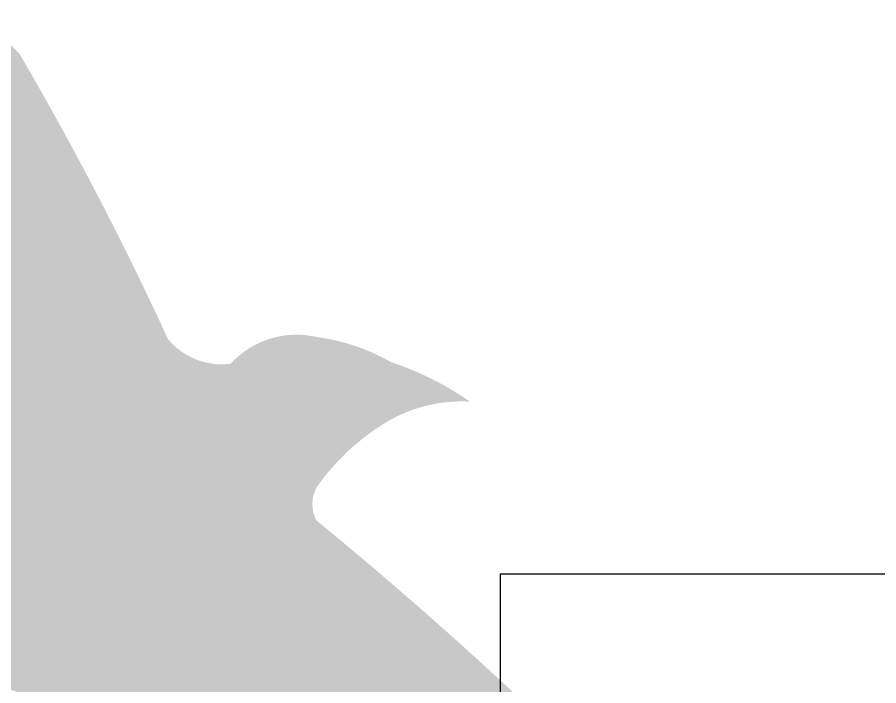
# Model space of a CAD drawing. Header units: millimetres. Extents: x 471 to 1044, y 7 to 541.
# Drawn here: x 837.96 to 855.75, y 129.3 to 143.11 of the extents above; entities that cross this region are included whole.
import ezdxf

# ---------------------------------------------------------------- set-up
doc = ezdxf.new("R2010")
doc.units = ezdxf.units.MM
doc.layers.add('Images', color=7, linetype='Continuous')
doc.layers.add('magpiefill', color=3, linetype='Continuous')
picture_1 = doc.add_image_def('image3.png', size_in_pixel=(1746, 774))

msp = doc.modelspace()

# ---------------------------------------------------------------- hatches: boundary and pattern name
at = {"layer": 'magpiefill', "true_color": 0x010101}
h = msp.add_hatch(color=18, dxfattribs=at)
h.dxf.hatch_style = 1
edge = h.paths.add_edge_path()
edge.add_line((837.7639250257876, 129.2351190321967), (836.7933756990819, 129.1358991152461))
edge.add_line((836.7933756990819, 129.1358991152461), (835.1414601036887, 128.050901048812))
edge.add_line((835.1414601036888, 128.0509010488119), (831.7432370940279, 125.5978614652768))
edge.add_line((831.743237094028, 125.5978614652769), (829.7609395849938, 123.7109072163996))
edge.add_line((829.7609395849938, 123.7109072163996), (829.430557671353, 123.7109072163996))
edge.add_line((829.4305576713527, 123.7109072163996), (829.1001742509147, 123.9939506670663))
edge.add_line((829.1001742509147, 123.9939506670664), (829.0529768346804, 124.1826457786189))
edge.add_line((829.0529768346805, 124.1826457786189), (828.0618280801633, 123.4278645490707))
edge.add_line((828.0618280801634, 123.4278645490707), (826.7402974120056, 122.4843874246321))
edge.add_line((826.7402974120055, 122.4843874246321), (826.5987051633023, 123.0976477121847))
edge.add_line((826.5987051633022, 123.0976477121848), (826.6459025795365, 123.4278645490708))
edge.add_line((826.6459025795366, 123.4278645490707), (827.2122730811469, 124.0411240532855))
edge.add_line((827.2122730811468, 124.0411240532856), (827.4010627460843, 124.182645778619))
edge.add_line((827.4010627460843, 124.1826457786189), (827.2594704973811, 124.2769933343952))
edge.add_line((827.2594704973812, 124.2769933343952), (826.3627165753329, 123.6637338301804))
edge.add_line((826.3627165753328, 123.6637338301804), (826.1267294941608, 123.8524289417329))
edge.add_line((826.1267294941608, 123.8524289417329), (826.1267294941608, 123.9939506670664))
edge.add_line((826.1267294941608, 123.9939506670664), (825.7491486574885, 123.9939506670664))
edge.add_line((825.7491486574884, 123.9939506670664), (825.6075564087852, 124.1826457786189))
edge.add_line((825.6075564087853, 124.1826457786189), (826.8346922444742, 124.8430794523909))
edge.add_line((826.8346922444744, 124.8430794523909), (827.0706793256461, 125.2676438450531))
edge.add_line((827.0706793256461, 125.267643845053), (827.4954575785532, 125.6450348514962))
edge.add_line((827.4954575785532, 125.6450348514962), (826.6459025795366, 125.5035131261627))
edge.add_line((826.6459025795366, 125.5035131261627), (827.3066679136155, 126.0695992441583))
edge.add_line((827.3066679136155, 126.0695992441583), (829.5249525038216, 127.343293205483))
edge.add_line((829.5249525038216, 127.343293205483), (831.6016448453247, 128.8528564479172))
edge.add_line((831.6016448453247, 128.8528564479172), (833.9615216842341, 130.2208979650181))
edge.add_line((833.9615216842342, 130.220897965018), (835.3774486916583, 131.0700267503425))
edge.add_line((835.3774486916582, 131.0700267503425), (835.5190409403614, 131.588939482119))
edge.add_line((835.5190409403613, 131.588939482119), (836.038214025737, 131.9191563190049))
edge.add_line((836.038214025737, 131.9191563190049), (836.6045845273471, 131.6832870378952))
edge.add_line((836.6045845273472, 131.6832870378952), (836.9821653640198, 131.7304612074523))
edge.add_line((836.9821653640197, 131.7304612074523), (837.7845229468018, 132.3908948812242))
edge.add_line((837.7845229468019, 132.3908948812242), (838.4452897876781, 132.8154592738865))
edge.add_line((838.4452897876781, 132.8154592738865), (838.4924872039124, 131.8719821494478))
edge.add_line((838.4924872039126, 131.8719821494478), (838.3036960321776, 131.1643750894567))
edge.add_line((838.3036960321776, 131.1643750894567), (838.1149063672399, 131.0700267503426))
edge.add_line((838.1149063672399, 131.0700267503425), (837.8317203630362, 131.1643750894567))
edge.add_line((837.8317203630361, 131.1643750894567), (837.4541410331609, 130.7869840830137))
edge.add_line((837.454141033161, 130.7869840830137), (838.0367201548407, 130.2916686194074))
edge.add_line((838.0367201548406, 130.2916686194074), (838.1390181398857, 130.7347378011408))
edge.add_line((838.1390181398858, 130.7347378011408), (838.6164092390289, 131.0073957591307))
edge.add_line((838.6164092390288, 131.0073957591306), (839.3324951343449, 131.0414780038793))
edge.add_line((839.332495134345, 131.0414780038794), (839.7416870745257, 130.9051490248845))
edge.add_line((839.7416870745255, 130.9051490248845), (839.7416870745255, 130.598408822146))
edge.add_line((839.7416870745255, 130.5984088221459), (839.4006942933074, 130.4620798431511))
edge.add_line((839.4006942933074, 130.4620798431511), (838.7528060501568, 130.3257508641561))
edge.add_line((838.7528060501566, 130.325750864156), (838.0026198219604, 129.7463527034277))
edge.add_line((838.0026198219605, 129.7463527034278), (838.0026198219605, 129.337365766443))
edge.add_line((838.0026198219605, 129.337365766443), (838.6164092390288, 129.5759414796841))
edge.add_line((838.6164092390288, 129.575941479684), (840.1167801886234, 130.1553396404125))
edge.add_line((840.1167801886234, 130.1553396404125), (841.1056627197898, 130.7006555563921))
edge.add_line((841.1056627197897, 130.700655556392), (842.0945437441586, 131.4163826961153))
edge.add_line((842.094543744159, 131.4163826961154), (843.3903202304608, 132.3706855490798))
edge.add_line((843.3903202304607, 132.3706855490798), (842.7083331612273, 132.1321098358387))
edge.add_line((842.7083331612268, 132.1321098358387), (842.060444918076, 131.8935341225975))
edge.add_line((842.0604449180762, 131.8935341225975), (841.3784578488428, 132.0639453463412))
edge.add_line((841.3784578488426, 132.0639453463413), (840.7646684317742, 132.5751790175721))
edge.add_line((840.7646684317742, 132.5751790175721), (840.3895753176764, 133.3249876187064))
edge.add_line((840.3895753176764, 133.3249876187064), (840.2531785065486, 134.1770437374246))
edge.add_line((840.2531785065487, 134.1770437374245), (840.4236756505564, 134.9609353666453))
edge.add_line((840.4236756505563, 134.9609353666453), (841.1397615458724, 135.7448269958661))
edge.add_line((841.1397615458725, 135.7448269958661), (840.7646684317745, 135.6084980168711))
edge.add_line((840.7646684317742, 135.6084980168711), (838.9915023531269, 134.6882774086554))
edge.add_line((838.9915023531269, 134.6882774086554), (837.4570295638548, 133.8362212899372))
edge.add_line((837.4570295638548, 133.8362212899373), (836.6045468574109, 133.1545763949627))
edge.add_line((836.6045468574109, 133.1545763949627), (836.1612545843503, 132.5070145280746))
edge.add_line((836.1612545843504, 132.5070145280746), (835.6838634852073, 132.1321098358387))
edge.add_line((835.6838634852072, 132.1321098358387), (835.1723735599815, 131.9957808568438))
edge.add_line((835.1723735599815, 131.9957808568438), (834.8654780980487, 132.1321098358387))
edge.add_line((834.8654780980489, 132.1321098358387), (834.6949824608386, 132.336603304331))
edge.add_line((834.6949824608384, 132.336603304331), (834.729081286921, 132.8137539474754))
edge.add_line((834.729081286921, 132.8137539474754), (835.0700740681391, 133.5976455766962))
edge.add_line((835.0700740681391, 133.5976455766962), (834.8313792719662, 134.1088792479271))
edge.add_line((834.8313792719662, 134.1088792479271), (834.7631801130035, 133.6658100661936))
edge.add_line((834.7631801130035, 133.6658100661936), (834.4562861578681, 133.4613165977012))
edge.add_line((834.4562861578681, 133.4613165977013), (833.7060999296722, 133.0182474159679))
edge.add_line((833.7060999296721, 133.0182474159678), (833.4674051334991, 133.1886586397115))
edge.add_line((833.4674051334994, 133.1886586397115), (833.2287088305291, 133.3249876187064))
edge.add_line((833.2287088305291, 133.3249876187064), (832.9900140343561, 133.5635633319475))
edge.add_line((832.9900140343561, 133.5635633319474), (832.887716049311, 133.9384680241834))
edge.add_line((832.8877160493112, 133.9384680241835), (832.9218148753937, 134.1770437374246))
edge.add_line((832.9218148753937, 134.1770437374245), (832.6149209202581, 134.245208226922))
edge.add_line((832.6149209202581, 134.245208226922), (832.4444237762506, 134.3815372059169))
edge.add_line((832.4444237762505, 134.3815372059169), (832.2057274732799, 134.620112919158))
edge.add_line((832.2057274732799, 134.620112919158), (832.0011315031899, 134.8927708771479))
edge.add_line((832.00113150319, 134.8927708771479), (832.1034294882351, 135.4040045483787))
edge.add_line((832.103429488235, 135.4040045483787), (832.0011315031899, 135.4040045483787))
edge.add_line((832.00113150319, 135.4040045483787), (831.6942375480544, 135.506251282625))
edge.add_line((831.6942375480544, 135.506251282625), (831.387343592919, 135.7789092406148))
edge.add_line((831.387343592919, 135.7789092406148), (831.2168464489113, 136.1197316881021))
edge.add_line((831.2168464489112, 136.1197316881021), (831.2850456078738, 136.4264718908406))
edge.add_line((831.2850456078738, 136.4264718908406), (831.3532432600389, 136.7672943383278))
edge.add_line((831.3532432600391, 136.7672943383278), (831.1827476228287, 136.8013765830766))
edge.add_line((831.1827476228286, 136.8013765830766), (830.8417533348133, 137.1081167858152))
edge.add_line((830.8417533348133, 137.1081167858152), (830.6371573647231, 137.5171029394621))
edge.add_line((830.6371573647232, 137.5171029394621), (830.6712561908057, 137.8920076316981))
edge.add_line((830.6712561908055, 137.8920076316981), (831.2509452749937, 138.2669123239341))
edge.add_line((831.2509452749939, 138.266912323934), (832.03523183607, 138.6758992609188))
edge.add_line((832.0352318360699, 138.6758992609189), (832.5808205873782, 139.1189684426523))
edge.add_line((832.5808205873782, 139.1189684426523), (833.0582116865213, 139.5279553796371))
edge.add_line((833.0582116865214, 139.5279553796371), (833.1264108454839, 139.5961198691345))
edge.add_line((833.1264108454839, 139.5961198691345), (833.2969079894916, 139.6642843586319))
edge.add_line((833.2969079894915, 139.664284358632), (833.5015039595818, 139.8346955823756))
edge.add_line((833.5015039595819, 139.8346955823756), (833.5356027856644, 139.9710245613705))
edge.add_line((833.5356027856644, 139.9710245613705), (833.5356027856644, 140.0732712956167))
edge.add_line((833.5356027856644, 140.0732712956167), (833.5015039595819, 140.2096002746115))
edge.add_line((833.5015039595819, 140.2096002746116), (833.3992059745368, 140.3118470088578))
edge.add_line((833.3992059745369, 140.3118470088578), (833.2969079894916, 140.3800114983552))
edge.add_line((833.2969079894915, 140.3800114983552), (833.1605096715663, 140.414093743104))
edge.add_line((833.1605096715664, 140.414093743104), (833.2628076566117, 140.4822582326015))
edge.add_line((833.2628076566116, 140.4822582326015), (833.3992059745368, 140.4822582326015))
edge.add_line((833.3992059745369, 140.4822582326015), (833.5356027856645, 140.5163404773501))
edge.add_line((833.5356027856644, 140.5163404773501), (833.7742990886347, 140.5163404773501))
edge.add_line((833.7742990886347, 140.5163404773501), (833.9106958997626, 140.5163404773501))
edge.add_line((833.9106958997625, 140.5163404773501), (834.0129938848075, 140.5504227220989))
edge.add_line((834.0129938848077, 140.5504227220989), (834.115291869853, 140.6185872115963))
edge.add_line((834.1152918698529, 140.6185872115963), (834.1834910288153, 140.78899843534))
edge.add_line((834.1834910288153, 140.78899843534), (834.2175913616952, 140.8912451695861))
edge.add_line((834.2175913616952, 140.8912451695861), (834.0811930437702, 141.0275741485811))
edge.add_line((834.0811930437703, 141.0275741485812), (833.6379007707097, 141.2661498618223))
edge.add_line((833.6379007707096, 141.2661498618222), (834.2175913616952, 141.1298208828272))
edge.add_line((834.2175913616952, 141.1298208828272), (834.5244853168308, 141.0616563933298))
edge.add_line((834.5244853168308, 141.0616563933298), (834.6949824608383, 141.163903127576))
edge.add_line((834.6949824608384, 141.163903127576), (834.6949824608384, 141.2320676170735))
edge.add_line((834.6949824608384, 141.2320676170734), (834.6949824608384, 141.4024788408171))
edge.add_line((834.6949824608384, 141.4024788408171), (834.5926829689961, 141.4706433303145))
edge.add_line((834.5926829689961, 141.4706433303146), (834.524485316831, 141.6410545540583))
edge.add_line((834.5244853168308, 141.6410545540583), (834.7972804458836, 141.6069723093095))
edge.add_line((834.7972804458836, 141.6069723093095), (834.9336772570113, 141.6069723093095))
edge.add_line((834.9336772570114, 141.6069723093095), (835.1382732271016, 141.6069723093095))
edge.add_line((835.1382732271015, 141.6069723093095), (835.1382732271015, 141.6751367988069))
edge.add_line((835.1382732271015, 141.6751367988069), (835.104174401019, 141.8796302672993))
edge.add_line((835.104174401019, 141.8796302672993), (835.0359752420566, 142.0159584629564))
edge.add_line((835.0359752420566, 142.0159584629564), (835.001876415974, 142.1863696867001))
edge.add_line((835.001876415974, 142.1863696867001), (835.1723735599816, 142.1863696867001))
edge.add_line((835.1723735599815, 142.1863696867001), (835.3087703711093, 142.2204519314487))
edge.add_line((835.3087703711094, 142.2204519314487), (835.3769695300718, 142.322698665695))
edge.add_line((835.3769695300718, 142.3226986656949), (835.4110683561544, 142.561274378936))
edge.add_line((835.4110683561544, 142.561274378936), (835.4451671822369, 142.6294388684334))
edge.add_line((835.4451671822369, 142.6294388684335), (835.5815655001621, 142.6294388684335))
edge.add_line((835.5815655001622, 142.6294388684335), (835.6838634852073, 142.6294388684335))
edge.add_line((835.6838634852072, 142.6294388684335), (835.7520626441699, 142.6976033579309))
edge.add_line((835.7520626441699, 142.6976033579309), (835.854360629215, 142.6976033579309))
edge.add_line((835.8543606292151, 142.6976033579309), (835.8884594552976, 142.8680145816746))
edge.add_line((835.8884594552976, 142.8680145816746), (835.8884594552976, 142.936179071172))
edge.add_line((835.8884594552976, 142.936179071172), (835.7179623112899, 143.0043435606695))
edge.add_line((835.71796231129, 143.0043435606694), (835.8543606292152, 143.0725080501669))
edge.add_line((835.8543606292151, 143.0725080501669), (835.9566586142604, 143.0725080501669))
edge.add_line((835.9566586142603, 143.0725080501669), (836.0930554253879, 143.0384258054183))
edge.add_line((836.093055425388, 143.0384258054182), (836.2635525693958, 143.0043435606694))
edge.add_line((836.2635525693956, 143.0043435606694), (836.5022473655686, 143.0384258054182))
edge.add_line((836.5022473655686, 143.0384258054182), (836.8432416535838, 143.1065902949157))
edge.add_line((836.8432416535838, 143.1065902949157), (837.0137387975916, 143.1065902949157))
edge.add_line((837.0137387975917, 143.1065902949157), (837.0137387975917, 142.9702613159208))
edge.add_line((837.0137387975917, 142.9702613159208), (837.0478376236742, 142.7998500921772))
edge.add_line((837.0478376236742, 142.7998500921772), (837.2865339266446, 142.6976033579309))
edge.add_line((837.2865339266443, 142.6976033579309), (837.5934278817799, 142.7998500921771))
edge.add_line((837.5934278817801, 142.7998500921772), (837.7639250257877, 142.5953566236848))
edge.add_line((837.7639250257876, 142.5953566236848), (838.0028624163484, 142.3577107324234))
edge.add_arc((778.8073841512971, 107.7973124628111), 68.54579327414928, 24.7196834331034, 30.277882808560207, ccw=False)
edge.add_arc((842.1801825767, 137.3728998237992), 1.434709815476074, 219.4264190677759, 277.5112522925736)
edge.add_arc((843.7307079348323, 134.7008122480839), 1.849170915570004, 76.09792839104102, 137.4828955815185, ccw=False)
edge.add_arc((843.6300590931844, 132.4392641682845), 4.092991028819266, 60.01917854986198, 82.34898294536907, ccw=False)
edge.add_arc((843.6853448979302, 129.9559602057414), 6.34858150695884, 55.16074552816218, 71.73216053091483, ccw=False)
edge.add_arc((847.1356757447277, 132.1439394414691), 3.027816357662309, 86.65890143975243, 120.31950619075)
edge.add_arc((848.0627056405085, 130.6464320569346), 4.788689476831216, 120.8490791888012, 144.9821508602809)
edge.add_arc((844.7879031426894, 133.0505794268205), 0.7326555080565207, 152.0183299640194, 206.9559763139688)
edge.add_arc((788.7812842034712, 65.2357854016424), 87.28074593232499, 45.89312228263083, 50.63922831697852, ccw=False)
edge.add_line((849.5285956208957, 127.9070927604129), (849.4600062013959, 127.6332543123443))
edge.add_line((849.4600062013963, 127.6332543123444), (849.5623041864416, 127.4969253333495))
edge.add_line((849.5623041864412, 127.4969253333495), (849.869199648374, 127.3946785991033))
edge.add_line((849.8691996483742, 127.3946785991033), (849.7669016633291, 127.1901851306109))
edge.add_line((849.7669016633292, 127.190185130611), (849.9032984744568, 127.0197739068673))
edge.add_line((849.9032984744565, 127.0197739068673), (849.9714976334192, 126.8493626831236))
edge.add_line((849.9714976334192, 126.8493626831236), (849.7328013304489, 126.6448692146313))
edge.add_line((849.7328013304493, 126.6448692146313), (849.6987025043668, 126.4403757461388))
edge.add_line((849.6987025043666, 126.4403757461388), (849.8010004894116, 126.2358822776465))
edge.add_line((849.8010004894115, 126.2358822776465), (849.5282053603587, 126.1336355434003))
edge.add_line((849.5282053603589, 126.1336355434003), (849.2554102313061, 126.2018000328978))
edge.add_line((849.2554102313063, 126.2018000328977), (849.2895090573888, 125.9632243196566))
edge.add_line((849.2895090573886, 125.9632243196567), (848.9144174500879, 125.8609775854106))
edge.add_line((848.9144174500877, 125.8609775854105), (848.74392030608, 125.9632243196566))
edge.add_line((848.7439203060801, 125.9632243196567), (848.641622321035, 125.9973065644054))
edge.add_line((848.6416223210351, 125.9973065644054), (848.53932433599, 125.8609775854106))
edge.add_line((848.5393243359902, 125.8609775854105), (848.3688271919824, 125.7246486064155))
edge.add_line((848.3688271919821, 125.7246486064156), (848.1983300479743, 125.7928130959131))
edge.add_line((848.1983300479744, 125.7928130959131), (847.7550377749138, 125.4860728931746))
edge.add_line((847.7550377749137, 125.4860728931745), (847.7550377749137, 125.6224018721694))
edge.add_line((847.7550377749137, 125.6224018721695), (847.4481438197784, 125.8950598301592))
edge.add_line((847.4481438197784, 125.8950598301592), (847.4481438197784, 126.0313888091542))
edge.add_line((847.4481438197784, 126.0313888091542), (847.3799446608157, 125.9632243196567))
edge.add_line((847.3799446608157, 125.9632243196567), (847.1753486907256, 125.6564841169181))
edge.add_line((847.1753486907257, 125.6564841169181), (847.1753486907257, 125.4519906484257))
edge.add_line((847.1753486907257, 125.4519906484257), (847.1753486907257, 125.0089214666923))
edge.add_line((847.1753486907257, 125.0089214666924), (846.9366538945528, 125.0089214666924))
edge.add_line((846.9366538945526, 125.0089214666924), (846.8343559095073, 125.1111682009385))
edge.add_line((846.8343559095076, 125.1111682009385), (846.8002555766277, 125.1793326904359))
edge.add_line((846.8002555766277, 125.1793326904359), (846.4592627954098, 125.2815794246821))
edge.add_line((846.4592627954096, 125.2815794246821), (846.2887656514018, 125.3838261589283))
edge.add_line((846.288765651402, 125.3838261589283), (846.2205664924393, 125.3156616694309))
edge.add_line((846.2205664924393, 125.3156616694309), (846.2205664924393, 125.1452504456873))
edge.add_line((846.2205664924393, 125.1452504456872), (846.0159705223492, 124.8725924876973))
edge.add_line((846.0159705223489, 124.8725924876973), (845.879573711221, 124.9748392219435))
edge.add_line((845.8795737112212, 124.9748392219436), (845.8795737112212, 125.0770859561898))
edge.add_line((845.8795737112212, 125.0770859561898), (845.4703802642431, 124.9748392219435))
edge.add_line((845.4703802642432, 124.9748392219436), (845.2657842941529, 124.7362635087025))
edge.add_line((845.2657842941528, 124.7362635087025), (844.8224935278898, 124.5658522849588))
edge.add_line((844.8224935278897, 124.5658522849588), (844.6178975577994, 124.668099019205))
edge.add_line((844.6178975577998, 124.668099019205), (844.5155980659571, 124.8385102429486))
edge.add_line((844.5155980659567, 124.8385102429487), (844.3451024287466, 124.8385102429487))
edge.add_line((844.3451024287467, 124.8385102429487), (843.9700093146487, 124.5317700402101))
edge.add_line((843.9700093146487, 124.5317700402101), (843.6290150266332, 124.1909475927228))
edge.add_line((843.6290150266334, 124.1909475927229), (843.2880222454155, 123.7819606557381))
edge.add_line((843.2880222454153, 123.781960655738), (843.0152271163624, 123.4411382082508))
edge.add_line((843.0152271163627, 123.4411382082508), (842.7765308133924, 123.2025632783476))
edge.add_line((842.7765308133924, 123.2025632783476), (842.4355380321742, 123.1003165441013))
edge.add_line((842.4355380321742, 123.1003165441013), (842.1286425702415, 123.1684810335987))
edge.add_line((842.1286425702413, 123.1684810335988), (841.924046600151, 123.3729737187534))
edge.add_line((841.9240466001509, 123.3729737187534), (841.7194506300606, 123.5774671872457))
edge.add_line((841.7194506300605, 123.5774671872458), (841.6171526450154, 123.8842073899843))
edge.add_line((841.6171526450155, 123.8842073899843), (841.4466555010077, 124.1227831032254))
edge.add_line((841.4466555010079, 124.1227831032253), (841.2761583570001, 124.1568653479741))
edge.add_line((841.276158357, 124.1568653479741), (841.0715623869097, 124.2250298374716))
edge.add_line((841.0715623869096, 124.2250298374716), (840.9010667496995, 124.2250298374716))
edge.add_line((840.9010667496996, 124.2250298374716), (840.5941712877666, 124.7021812639538))
edge.add_line((840.5941712877666, 124.7021812639538), (840.2872773326312, 125.1111682009385))
edge.add_line((840.287277332631, 125.1111682009385), (840.1508805215034, 125.1111682009385))
edge.add_line((840.1508805215035, 125.1111682009385), (839.8780853924504, 125.2474971799335))
edge.add_line((839.8780853924504, 125.2474971799335), (839.4006942933073, 125.6905663616669))
edge.add_line((839.4006942933074, 125.6905663616669), (839.2642959753824, 125.8950598301592))
edge.add_line((839.2642959753823, 125.8950598301592), (839.1960983232173, 126.0313888091542))
edge.add_line((839.1960983232173, 126.0313888091542), (839.1619979903371, 126.2358822776466))
edge.add_line((839.1619979903371, 126.2358822776465), (839.0256011792095, 126.2358822776465))
edge.add_line((839.0256011792094, 126.2358822776465), (838.7187072240738, 126.3381290118927))
edge.add_line((838.7187072240738, 126.3381290118928), (838.6846068911939, 126.4062935013902))
edge.add_line((838.6846068911939, 126.4062935013902), (838.5482100800663, 126.6107869698826))
edge.add_line((838.5482100800664, 126.6107869698825), (838.5141112539839, 126.6789514593799))
edge.add_line((838.5141112539839, 126.67895145938), (838.3436141099761, 127.0538561516159))
edge.add_line((838.343614109976, 127.0538561516159), (838.1390181398857, 127.1901851306109))
edge.add_line((838.1390181398858, 127.190185130611), (838.0367201548407, 127.2924318648571))
edge.add_line((838.0367201548406, 127.2924318648571), (837.9003218369154, 127.4969253333495))
edge.add_line((837.9003218369155, 127.4969253333495), (837.8321226779531, 127.7695832913393))
edge.add_line((837.8321226779528, 127.7695832913392), (837.8321226779528, 127.9399937317451))
edge.add_line((837.8321226779528, 127.9399937317451), (838.0708189809231, 128.2808161792325))
edge.add_line((838.0708189809231, 128.2808161792324), (837.9685209958778, 128.2467339344836))
edge.add_line((837.968520995878, 128.2467339344836), (837.7298246929076, 128.5193918924735))
edge.add_line((837.7298246929076, 128.5193918924735), (837.6957258668251, 128.7579676057147))
edge.add_line((837.6957258668251, 128.7579676057147), (837.968520995878, 129.1669545426993))
edge.add_line((837.968520995878, 129.1669545426993), (837.7639250257877, 129.2351190321967))
at = {"layer": 'magpiefill'}
h = msp.add_hatch(color=251, dxfattribs=at)
h.dxf.hatch_style = 1
h.paths.add_polyline_path([(833.3850257417257, 138.9586739850334), (834.6016585795344, 139.4045491095058), (833.4353693543667, 139.2102653160284), (832.3859685916568, 138.9607303666356), (832.0352318360699, 138.6758992609189), (832.6298745419954, 138.7574015419762)])
h.paths.add_polyline_path([(833.9388039858336, 137.9523117697479), (836.0028831344614, 139.0089920957976), (834.6436115729232, 138.5058109881548), (833.1333091734625, 138.0026298805121), (831.9250669549058, 137.9019936589835), (830.6724440732755, 137.892775875786), (830.6712561908055, 137.8920076316981), (830.6371573647232, 137.5171029394621), (830.8417533348133, 137.1081167858152), (831.1827476228286, 136.8013765830766), (831.3532432600391, 136.7672943383278), (832.1767850181097, 137.247858219048)])
h.paths.add_polyline_path([(834.0898333288153, 136.8956314436981), (835.9525395218209, 138.153584212805), (833.7877731479114, 137.0969038867551), (832.2271286307505, 136.5937227791125), (831.3263581443514, 136.6329341274009), (831.2850456078738, 136.4264718908406), (831.2168464489112, 136.1197316881021), (831.387343592919, 135.7789092406148), (831.6942375480544, 135.506251282625), (832.00113150319, 135.4040045483787), (832.0760977928283, 135.4040045483787), (832.6298745419954, 135.8892692284125)])
h.paths.add_polyline_path([(833.7374295352704, 135.2854518992413), (835.6504793409167, 136.8956314436981), (833.4353693543667, 135.5370424530626), (832.0640823670954, 135.2073675062733), (832.00113150319, 134.8927708771479), (832.2057274732799, 134.620112919158), (832.4444237762505, 134.3815372059169), (832.6149209202581, 134.245208226922), (832.7286043280003, 134.2199579040551), (832.8815926051993, 134.4803613498392)])
h.paths.add_polyline_path([(834.190520554097, 134.631315682132), (834.190520554097, 135.0338605682462), (833.5360565796482, 134.2790889067821), (832.908119189025, 134.0812205517284), (832.8877160493112, 133.9384680241835), (832.9900140343561, 133.5635633319474), (833.2287088305291, 133.3249876187064), (833.4789796295711, 133.1820479833577), (834.3918950046598, 133.8262259099036), (833.3850257417257, 133.6752715776107)])
h.paths.add_polyline_path([(835.7511665661982, 134.5306794606034), (834.9293512747449, 133.8990439793689), (835.0700740681391, 133.5976455766962)], flags=17)
h.paths.add_polyline_path([(836.4232932361399, 132.8898008946812), (836.4559741532878, 133.4739991345537), (837.0600945150959, 134.9332243467177), (835.9525395218209, 133.3733629130252), (834.7165614669645, 132.63856198838), (834.6949824608384, 132.336603304331), (834.8654780980489, 132.1321098358387), (835.1723735599815, 131.9957808568438), (835.6838634852072, 132.1321098358387), (836.1612545843504, 132.5070145280746)])
h.paths.add_polyline_path([(838.3186803462929, 128.8447321670666), (840.4834467202027, 129.7504581608236), (839.3758917269272, 129.3982313854737), (837.8035820096011, 128.9196704690395), (837.6957258668251, 128.7579676057147), (837.7298246929076, 128.5193918924735), (837.82389787239, 128.4119340026776)])
h.paths.add_polyline_path([(838.6710841398378, 127.9390061733097), (839.6779519078314, 128.190596727131), (840.986879856729, 129.0460046101238), (839.0234879333825, 128.3415510594239), (837.9798705712508, 128.1509555186614), (837.8321226779528, 127.9399937317451), (837.8321226779528, 127.7695832913392), (837.9003218369155, 127.4969253333495), (838.0367201548406, 127.2924318648571), (838.1390181398858, 127.190185130611), (838.2545391757924, 127.113209690329), (838.5703969145563, 127.4861431764313)])
h.paths.add_polyline_path([(839.5772646825501, 126.9829612916149), (840.4834467202027, 127.3855069549028), (841.4399708755552, 128.190596727131), (839.4765774572686, 127.2848707333741), (838.3850186156365, 126.962812142978), (838.5141112539839, 126.67895145938), (838.5482100800664, 126.6107869698825), (838.6846068911939, 126.4062935013902), (838.7187072240738, 126.3381290118928), (839.0256011792094, 126.2358822776465), (839.1241736637237, 126.2358822776465), (839.3758917269274, 126.479780183972)])
h.paths.add_polyline_path([(841.7923746691001, 126.8823250700863), (843.5040500241832, 128.3918691701882), (842.1951220752856, 127.4861431764313), (840.131042926658, 126.4294620732078), (839.1812744050226, 126.1202851392547), (839.1960983232173, 126.0313888091542), (839.2642959753823, 125.8950598301592), (839.4006942933074, 125.6905663616669), (839.8780853924504, 125.2474971799335), (840.1508805215035, 125.1111682009385), (840.1813865392985, 125.1111682009385), (840.382759494921, 125.4734179686865), (840.6848196758251, 125.9765990763293)])
h.paths.add_polyline_path([(842.7488988244529, 126.278507740915), (844.0074846556506, 127.8383699517811), (841.9937491196631, 126.1778715193865), (840.3168612516517, 125.071742737446), (840.5941712877666, 124.7021812639538), (840.9010667496996, 124.2250298374716), (841.0715623869096, 124.2250298374716), (841.276158357, 124.1568653479741), (841.5406581008372, 124.9199187502795)])
h.paths.add_polyline_path([(843.5543936368242, 125.4230998579224), (845.1653832615664, 127.7377337302527), (844.3598884491951, 126.832006959322), (843.0509605002974, 125.5740541902151), (841.9937491196631, 124.2154651995797), (841.47874503148, 124.077880400224), (841.6171526450155, 123.8842073899843), (841.7194506300605, 123.5774671872458), (841.9240466001509, 123.3729737187534), (842.1286425702413, 123.1684810335988), (842.4355380321742, 123.1003165441013), (842.7765308133924, 123.2025632783476), (842.7911366966134, 123.2171617347221), (842.8999296623754, 124.2657833103439)])
h.paths.add_polyline_path([(845.2660689919073, 125.8759628548008), (845.6184727854518, 127.1339164010813), (844.5109192871175, 125.4230998579224), (844.0074846556506, 124.8696006395153), (843.7549749668435, 124.31684405673), (843.9700093146487, 124.5317700402101), (844.3451024287467, 124.8385102429487), (844.5155980659567, 124.8385102429487), (844.71229224274, 125.0708730825723)])
h.paths.add_polyline_path([(846.1219074169192, 126.1275534086221), (845.1791068219466, 124.7029426835606), (845.2657842941528, 124.7362635087025), (845.4703802642432, 124.9748392219436), (845.7981795487997, 125.0567476849985)])
h.paths.add_polyline_path([(847.1753486907257, 125.5740541902151), (846.726027778727, 126.0772352978578), (846.452297886178, 125.285756264285), (846.4592627954096, 125.2815794246821), (846.8002555766277, 125.1793326904359), (846.8343559095076, 125.1111682009385), (846.9366538945526, 125.0089214666924), (847.1753486907257, 125.0089214666924), (847.1753486907257, 125.4519906484257)])
h = msp.add_hatch(color=255, dxfattribs=at)
h.dxf.hatch_style = 1
h.paths.add_polyline_path([(836.1612545843504, 132.5070145280746), (836.038214025737, 131.9191563190049), (836.6045845273472, 131.6832870378952), (836.9821653640197, 131.7304612074523), (837.7845229468019, 132.3908948812242), (838.4452897876781, 132.8154592738865), (838.4924872039126, 131.8719821494478), (838.3036960321776, 131.1643750894567), (838.1149063672399, 131.0700267503425), (837.8317203630361, 131.1643750894567), (837.454141033161, 130.7869840830137), (838.0367201548406, 130.2916686194074), (838.1390181398858, 130.7347378011408), (838.6164092390288, 131.0073957591306), (839.332495134345, 131.0414780038794), (839.7416870745255, 130.9051490248845), (839.7416870745255, 130.5984088221459), (839.4006942933074, 130.4620798431511), (838.7528060501566, 130.325750864156), (838.0026198219605, 129.7463527034278), (838.0026198219605, 129.337365766443), (838.6164092390288, 129.575941479684), (840.1167801886234, 130.1553396404125), (841.1056627197897, 130.700655556392), (842.094543744159, 131.4163826961154), (843.3903202304607, 132.3706855490798), (842.7083331612268, 132.1321098358387), (842.0604449180762, 131.8935341225975), (841.3784578488426, 132.0639453463413), (840.7646684317742, 132.5751790175721), (840.3895753176764, 133.3249876187064), (840.2531785065487, 134.1770437374245), (840.4236756505563, 134.9609353666453), (841.1397615458725, 135.7448269958661), (840.7646684317742, 135.6084980168711), (838.9915023531269, 134.6882774086554), (837.4570295638548, 133.8362212899373), (836.6045468574109, 133.1545763949627)])

# ---------------------------------------------------------------- pictures from other files: only their frames are drawn
at = {"layer": 'Images'}
image = msp.add_image(picture_1, insert=(847.9378483133631, 114.7466176917877), size_in_units=(38.04769622447878, 16.866504511882344), dxfattribs=at)
image.dxf.flags = 15

doc.saveas('drawing.dxf')
